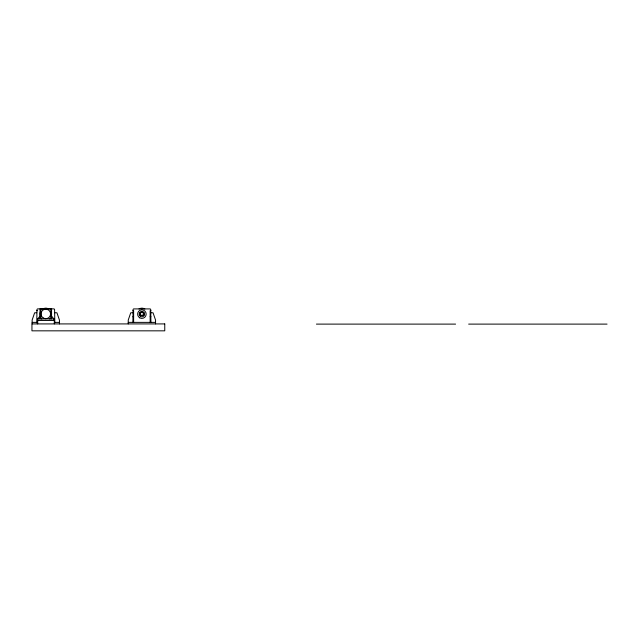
<?xml version="1.0" encoding="UTF-8"?>
<svg xmlns="http://www.w3.org/2000/svg" width="639" height="639" viewBox="0 0 639 639"><rect width="100%" height="100%" fill="white"/><g stroke="black" fill="none" stroke-linecap="round" stroke-linejoin="round"><path stroke-width="0.96" d="M59.443 323.917L59.443 320.075L56.935 312.767L54.818 312.767M155.549 323.917L155.549 320.075L153.04 312.767L150.924 312.767M36.758 322.871L36.982 309.452A1.438 1.438 0 0 1 37.525 308.909L45.313 308.685M132.864 322.375L133.088 309.452A1.438 1.438 0 0 1 133.639 308.909L150.149 308.909A1.438 1.438 0 0 1 150.7 309.452L150.924 322.375M50.705 318.35L50.785 308.925M37.717 323.917L37.717 318.917L40.025 316.121M49.634 318.917L50.321 318.781A0.871 0.871 0 0 0 50.705 318.35M47.206 308.685L54.043 308.909A1.438 1.438 0 0 1 54.595 309.452L54.818 322.871M36.758 310.658L37.525 310.658M132.864 310.658L133.631 310.658L133.631 322.375M150.924 310.658L150.157 310.658L150.157 322.375M36.758 312.767L34.642 312.767L32.134 320.075L32.134 323.917M132.864 312.767L130.747 312.767L128.239 320.075L128.239 323.917M139.909 312.775L140.82 312.775M142.968 312.775L143.887 312.775M139.909 315.083L140.82 315.083M142.968 315.083L143.887 315.083M132.864 316.776L133.631 316.776M150.157 316.776L150.924 316.776M37.717 318.917L53.86 318.917L53.86 320.458M37.717 320.458L54.299 320.458L54.299 323.917M32.134 322.375L36.758 322.375M54.818 322.375L59.443 322.375M128.239 322.375L155.549 322.375M316.425 324.109L455.583 324.109M468.659 324.109L607.05 324.109M41.942 318.917L41.359 318.837A0.871 0.871 0 0 1 40.928 318.462L40.792 308.925M51.559 316.121L53.86 318.917M51.559 318.917L51.559 308.925L40.025 308.925L40.025 318.917M138.998 308.949A5.767 5.767 0 0 1 144.869 308.988M51.44 312.775A5.767 5.767 0 0 1 51.44 315.083M40.529 316.289A5.767 5.767 0 0 1 40.688 311.241M42.885 308.949A5.767 5.767 0 0 1 48.764 308.988M164.758 323.917L31.95 323.917L31.95 330.834L164.758 330.834L164.758 323.917M139.749 317.831A4.289 4.289 0 0 0 146.179 314.116A4.289 4.289 0 0 0 139.749 310.402A4.289 4.289 0 0 0 139.749 317.831M140.548 316.449A2.692 2.692 0 0 0 144.582 314.116A2.692 2.692 0 0 0 140.548 311.784A2.692 2.692 0 0 0 140.548 316.449M141.107 315.299A1.574 1.574 0 0 0 143.471 313.933A1.574 1.574 0 0 0 141.107 312.567A1.574 1.574 0 0 0 141.107 315.299M43.388 318.086A4.808 4.808 0 0 0 50.593 313.925A4.808 4.808 0 0 0 43.388 309.763A4.808 4.808 0 0 0 43.388 318.086"/></g></svg>
